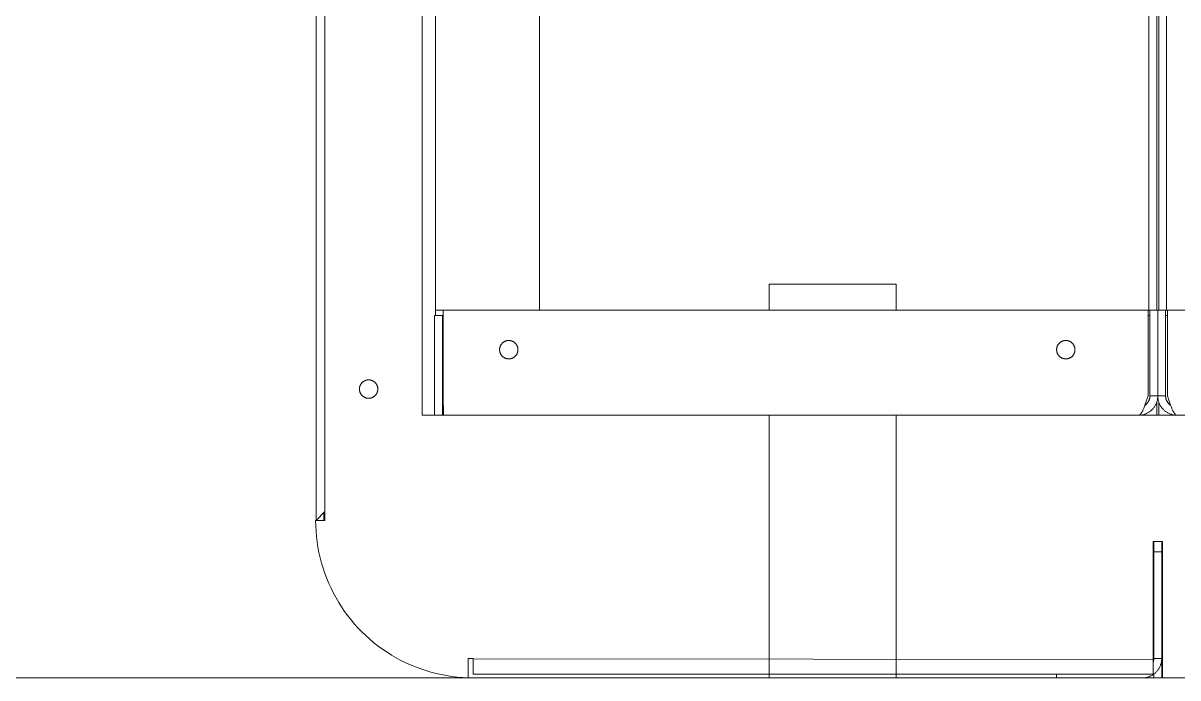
# Model space of a CAD drawing. Header units: inches. Extents: x -0.2 to 94.2, y 2.6 to 69.8.
# Drawn here: x 62.13 to 79.44, y 50.21 to 60.03 of the extents above; entities that cross this region are included whole.
import ezdxf

# ---------------------------------------------------------------- set-up
doc = ezdxf.new("R2010")
doc.units = ezdxf.units.IN
doc.layers.add('ZANO_R', color=7, linetype='Continuous', lineweight=0)

msp = doc.modelspace()

# ---------------------------------------------------------------- linework, layer by layer
at = {"layer": 'ZANO_R'}
for p, q in [((66.52192, 66.74898), (66.52192, 52.57567)), ((66.52192, 66.74898), (66.52192, 52.57567)), ((68.30985, 55.7253), (68.30985, 66.74898)), ((69.87166, 66.35528), (69.87166, 55.7253)), ((79.00046, 55.7253), (79.00046, 66.35528)), ((79.11857, 55.7253), (79.11857, 66.35528)), ((79.14813, 66.35528), (79.14813, 55.7253)), ((79.26625, 66.35528), (79.26625, 55.7253)), ((66.65297, 61.50616), (66.65297, 52.57567)), ((68.10967, 61.50616), (68.10967, 54.15048)), ((73.31073, 55.7253), (73.31073, 56.119)), ((73.31074, 56.119), (73.31073, 56.119)), ((73.31073, 56.119), (74.93384, 56.119)), ((73.31075, 56.119), (73.31074, 56.119)), ((75.13528, 56.119), (74.93384, 56.119)), ((75.19307, 56.119), (75.13528, 56.119)), ((75.20778, 56.119), (75.19307, 56.119)), ((75.21133, 56.119), (75.20778, 56.119)), ((75.21214, 56.119), (75.21133, 56.119)), ((75.2123, 56.119), (75.21214, 56.119)), ((75.2123, 56.119), (75.21232, 56.119)), ((75.21232, 56.119), (75.2123, 56.119)), ((75.21232, 56.119), (75.21232, 55.7253)), ((75.21232, 56.119), (75.21232, 56.119)), ((68.30985, 55.7253), (68.42463, 55.7253)), ((68.31012, 55.64655), (68.31012, 55.7253)), ((68.42463, 55.7253), (78.9874, 55.7253)), ((68.42463, 55.7253), (68.42463, 54.44182)), ((79.00046, 55.7253), (78.9874, 55.7253)), ((78.9874, 55.7253), (78.9874, 54.44182)), ((79.00046, 55.7253), (79.01524, 55.7253)), ((79.01524, 55.7253), (79.01524, 54.44182)), ((79.13335, 55.7253), (79.01524, 55.7253)), ((79.13335, 55.7253), (79.25147, 55.7253)), ((79.13335, 55.7253), (79.13335, 54.44182)), ((79.25147, 55.7253), (79.25147, 54.44182)), ((79.25147, 55.7253), (79.26625, 55.7253)), ((79.26625, 55.7253), (79.2793, 55.7253)), ((79.2793, 55.7253), (89.84208, 55.7253)), ((79.2793, 54.44182), (79.2793, 55.7253)), ((68.29707, 55.64655), (68.41507, 55.64655)), ((68.29707, 54.15048), (68.29707, 55.64655)), ((68.41507, 54.15048), (68.41507, 55.64655)), ((68.41507, 55.64655), (68.42463, 55.64655)), ((78.9874, 55.64655), (79.01524, 55.64655)), ((79.25147, 55.64655), (79.2793, 55.64655)), ((69.28916, 55.20295), (69.28688, 55.19878)), ((69.29158, 55.20704), (69.28916, 55.20295)), ((69.29415, 55.21105), (69.29158, 55.20704)), ((69.29685, 55.21496), (69.29415, 55.21105)), ((69.29969, 55.21878), (69.29685, 55.21496)), ((69.30265, 55.2225), (69.29969, 55.21878)), ((69.30575, 55.22612), (69.30265, 55.2225)), ((69.30896, 55.22962), (69.30575, 55.22612)), ((69.3123, 55.23301), (69.30896, 55.22962)), ((69.31575, 55.23629), (69.3123, 55.23301)), ((69.31931, 55.23944), (69.31575, 55.23629)), ((69.32297, 55.24247), (69.31931, 55.23944)), ((69.32674, 55.24538), (69.32297, 55.24247)), ((69.33061, 55.24814), (69.32674, 55.24538)), ((69.33457, 55.25078), (69.33061, 55.24814)), ((69.33862, 55.25327), (69.33457, 55.25078)), ((69.34275, 55.25563), (69.33862, 55.25327)), ((69.34697, 55.25784), (69.34275, 55.25563)), ((69.35125, 55.2599), (69.34697, 55.25784)), ((69.35561, 55.26182), (69.35125, 55.2599)), ((69.36002, 55.26358), (69.35561, 55.26182)), ((69.3645, 55.26519), (69.36002, 55.26358)), ((69.36903, 55.26665), (69.3645, 55.26519)), ((69.37361, 55.26794), (69.36903, 55.26665)), ((69.37822, 55.26908), (69.37361, 55.26794)), ((69.38288, 55.27006), (69.37822, 55.26908)), ((69.38757, 55.27088), (69.38288, 55.27006)), ((69.39228, 55.27153), (69.38757, 55.27088)), ((69.39701, 55.27202), (69.39228, 55.27153)), ((69.40175, 55.27235), (69.39701, 55.27202)), ((69.40651, 55.27252), (69.40175, 55.27235)), ((69.41127, 55.27252), (69.40651, 55.27252)), ((69.41602, 55.27235), (69.41127, 55.27252)), ((69.42077, 55.27202), (69.41602, 55.27235)), ((69.4255, 55.27153), (69.42077, 55.27202)), ((69.43021, 55.27088), (69.4255, 55.27153)), ((69.43489, 55.27006), (69.43021, 55.27088)), ((69.43955, 55.26908), (69.43489, 55.27006)), ((69.44417, 55.26794), (69.43955, 55.26908)), ((69.44875, 55.26665), (69.44417, 55.26794)), ((69.45327, 55.26519), (69.44875, 55.26665)), ((69.45775, 55.26358), (69.45327, 55.26519)), ((69.46217, 55.26182), (69.45775, 55.26358)), ((69.46652, 55.2599), (69.46217, 55.26182)), ((69.47081, 55.25784), (69.46652, 55.2599)), ((69.47502, 55.25563), (69.47081, 55.25784)), ((69.47915, 55.25327), (69.47502, 55.25563)), ((69.4832, 55.25078), (69.47915, 55.25327)), ((69.48716, 55.24814), (69.4832, 55.25078)), ((69.49103, 55.24538), (69.48716, 55.24814)), ((69.4948, 55.24247), (69.49103, 55.24538)), ((69.49847, 55.23944), (69.4948, 55.24247)), ((69.50203, 55.23629), (69.49847, 55.23944)), ((69.50548, 55.23301), (69.50203, 55.23629)), ((69.50881, 55.22962), (69.50548, 55.23301)), ((69.51203, 55.22612), (69.50881, 55.22962)), ((69.51512, 55.2225), (69.51203, 55.22612)), ((69.51809, 55.21878), (69.51512, 55.2225)), ((69.52092, 55.21496), (69.51809, 55.21878)), ((69.52363, 55.21105), (69.52092, 55.21496)), ((69.52619, 55.20704), (69.52363, 55.21105)), ((69.52862, 55.20295), (69.52619, 55.20704)), ((69.5309, 55.19878), (69.52862, 55.20295)), ((77.63338, 55.19878), (77.63566, 55.20295)), ((77.63566, 55.20295), (77.63809, 55.20704)), ((77.63809, 55.20704), (77.64066, 55.21105)), ((77.64066, 55.21105), (77.64336, 55.21496)), ((77.64336, 55.21496), (77.64619, 55.21878)), ((77.64619, 55.21878), (77.64916, 55.2225)), ((77.64916, 55.2225), (77.65225, 55.22612)), ((77.65225, 55.22612), (77.65547, 55.22962)), ((77.65547, 55.22962), (77.6588, 55.23301)), ((77.6588, 55.23301), (77.66225, 55.23629)), ((77.66225, 55.23629), (77.66581, 55.23944)), ((77.66581, 55.23944), (77.66948, 55.24247)), ((77.66948, 55.24247), (77.67325, 55.24538)), ((77.67325, 55.24538), (77.67712, 55.24814)), ((77.67712, 55.24814), (77.68108, 55.25078)), ((77.68108, 55.25078), (77.68513, 55.25327)), ((77.68513, 55.25327), (77.68926, 55.25563)), ((77.68926, 55.25563), (77.69347, 55.25784)), ((77.69347, 55.25784), (77.69776, 55.2599)), ((77.69776, 55.2599), (77.70211, 55.26182)), ((77.70211, 55.26182), (77.70653, 55.26358)), ((77.70653, 55.26358), (77.71101, 55.26519)), ((77.71101, 55.26519), (77.71554, 55.26665)), ((77.71554, 55.26665), (77.72011, 55.26794)), ((77.72011, 55.26794), (77.72473, 55.26908)), ((77.72473, 55.26908), (77.72939, 55.27006)), ((77.72939, 55.27006), (77.73407, 55.27088)), ((77.73407, 55.27088), (77.73878, 55.27153)), ((77.73878, 55.27153), (77.74352, 55.27202)), ((77.74352, 55.27202), (77.74826, 55.27235)), ((77.74826, 55.27235), (77.75302, 55.27252)), ((77.75302, 55.27252), (77.75777, 55.27252)), ((77.75777, 55.27252), (77.76253, 55.27235)), ((77.76253, 55.27235), (77.76727, 55.27202)), ((77.76727, 55.27202), (77.772, 55.27153)), ((77.772, 55.27153), (77.77671, 55.27088)), ((77.77671, 55.27088), (77.7814, 55.27006)), ((77.7814, 55.27006), (77.78606, 55.26908)), ((77.78606, 55.26908), (77.79067, 55.26794)), ((77.79067, 55.26794), (77.79525, 55.26665)), ((77.79525, 55.26665), (77.79978, 55.26519)), ((77.79978, 55.26519), (77.80426, 55.26358)), ((77.80426, 55.26358), (77.80867, 55.26182)), ((77.80867, 55.26182), (77.81303, 55.2599)), ((77.81303, 55.2599), (77.81732, 55.25784)), ((77.81732, 55.25784), (77.82153, 55.25563)), ((77.82153, 55.25563), (77.82566, 55.25327)), ((77.82566, 55.25327), (77.82971, 55.25078)), ((77.82971, 55.25078), (77.83367, 55.24814)), ((77.83367, 55.24814), (77.83754, 55.24538)), ((77.83754, 55.24538), (77.84131, 55.24247)), ((77.84131, 55.24247), (77.84498, 55.23944)), ((77.84498, 55.23944), (77.84854, 55.23629)), ((77.84854, 55.23629), (77.85199, 55.23301)), ((77.85199, 55.23301), (77.85532, 55.22962)), ((77.85532, 55.22962), (77.85854, 55.22612)), ((77.85854, 55.22612), (77.86163, 55.2225)), ((77.86163, 55.2225), (77.86459, 55.21878)), ((77.86459, 55.21878), (77.86743, 55.21496)), ((77.86743, 55.21496), (77.87013, 55.21105)), ((77.87013, 55.21105), (77.8727, 55.20704)), ((77.8727, 55.20704), (77.87512, 55.20295)), ((77.87512, 55.20295), (77.87741, 55.19878)), ((69.27117, 55.1395), (69.27109, 55.13474)), ((69.27117, 55.12998), (69.27109, 55.13474)), ((69.27142, 55.14425), (69.27117, 55.1395)), ((69.27142, 55.12523), (69.27117, 55.12998)), ((69.27183, 55.14899), (69.27142, 55.14425)), ((69.27183, 55.12049), (69.27142, 55.12523)), ((69.2724, 55.15371), (69.27183, 55.14899)), ((69.2724, 55.11577), (69.27183, 55.12049)), ((69.27314, 55.15841), (69.2724, 55.15371)), ((69.27314, 55.11107), (69.2724, 55.11577)), ((69.27404, 55.16308), (69.27314, 55.15841)), ((69.27404, 55.1064), (69.27314, 55.11107)), ((69.2751, 55.16772), (69.27404, 55.16308)), ((69.2751, 55.10176), (69.27404, 55.1064)), ((69.27631, 55.17232), (69.2751, 55.16772)), ((69.27631, 55.09717), (69.2751, 55.10176)), ((69.27769, 55.17687), (69.27631, 55.17232)), ((69.27769, 55.09261), (69.27631, 55.09717)), ((69.27922, 55.18137), (69.27769, 55.17687)), ((69.27922, 55.08811), (69.27769, 55.09261)), ((69.28091, 55.18582), (69.27922, 55.18137)), ((69.28091, 55.08366), (69.27922, 55.08811)), ((69.28275, 55.19021), (69.28091, 55.18582)), ((69.28275, 55.07927), (69.28091, 55.08366)), ((69.28474, 55.19453), (69.28275, 55.19021)), ((69.28474, 55.07495), (69.28275, 55.07927)), ((69.28688, 55.19878), (69.28474, 55.19453)), ((69.28688, 55.0707), (69.28474, 55.07495)), ((69.28916, 55.06653), (69.28688, 55.0707)), ((69.29158, 55.06244), (69.28916, 55.06653)), ((69.29415, 55.05843), (69.29158, 55.06244)), ((69.29685, 55.05452), (69.29415, 55.05843)), ((69.29969, 55.0507), (69.29685, 55.05452)), ((69.30265, 55.04698), (69.29969, 55.0507)), ((69.30575, 55.04336), (69.30265, 55.04698)), ((69.30896, 55.03986), (69.30575, 55.04336)), ((69.3123, 55.03647), (69.30896, 55.03986)), ((69.31575, 55.03319), (69.3123, 55.03647)), ((69.31931, 55.03004), (69.31575, 55.03319)), ((69.32297, 55.02701), (69.31931, 55.03004)), ((69.32674, 55.02411), (69.32297, 55.02701)), ((69.4948, 55.02701), (69.49103, 55.02411)), ((69.49847, 55.03004), (69.4948, 55.02701)), ((69.50203, 55.03319), (69.49847, 55.03004)), ((69.50548, 55.03647), (69.50203, 55.03319)), ((69.50881, 55.03986), (69.50548, 55.03647)), ((69.51203, 55.04336), (69.50881, 55.03986)), ((69.51512, 55.04698), (69.51203, 55.04336)), ((69.51809, 55.0507), (69.51512, 55.04698)), ((69.52092, 55.05452), (69.51809, 55.0507)), ((69.52363, 55.05843), (69.52092, 55.05452)), ((69.52619, 55.06244), (69.52363, 55.05843)), ((69.52862, 55.06653), (69.52619, 55.06244)), ((69.5309, 55.0707), (69.52862, 55.06653)), ((69.53304, 55.19453), (69.5309, 55.19878)), ((69.53304, 55.07495), (69.5309, 55.0707)), ((69.53503, 55.19021), (69.53304, 55.19453)), ((69.53503, 55.07927), (69.53304, 55.07495)), ((69.53687, 55.18582), (69.53503, 55.19021)), ((69.53687, 55.08366), (69.53503, 55.07927)), ((69.53855, 55.18137), (69.53687, 55.18582)), ((69.53855, 55.08811), (69.53687, 55.08366)), ((69.54009, 55.17687), (69.53855, 55.18137)), ((69.54009, 55.09261), (69.53855, 55.08811)), ((69.54146, 55.17232), (69.54009, 55.17687)), ((69.54146, 55.09717), (69.54009, 55.09261)), ((69.54268, 55.16772), (69.54146, 55.17232)), ((69.54268, 55.10176), (69.54146, 55.09717)), ((69.54374, 55.16308), (69.54268, 55.16772)), ((69.54374, 55.1064), (69.54268, 55.10176)), ((69.54464, 55.15841), (69.54374, 55.16308)), ((69.54464, 55.11107), (69.54374, 55.1064)), ((69.54537, 55.15371), (69.54464, 55.15841)), ((69.54537, 55.11577), (69.54464, 55.11107)), ((69.54595, 55.14899), (69.54537, 55.15371)), ((69.54595, 55.12049), (69.54537, 55.11577)), ((69.54636, 55.14425), (69.54595, 55.14899)), ((69.54636, 55.12523), (69.54595, 55.12049)), ((69.5466, 55.1395), (69.54636, 55.14425)), ((69.5466, 55.12998), (69.54636, 55.12523)), ((69.54668, 55.13474), (69.5466, 55.1395)), ((69.54668, 55.13474), (69.5466, 55.12998)), ((77.6176, 55.13474), (77.61768, 55.1395)), ((77.61768, 55.12998), (77.6176, 55.13474)), ((77.61768, 55.1395), (77.61793, 55.14425)), ((77.61793, 55.12523), (77.61768, 55.12998)), ((77.61793, 55.14425), (77.61834, 55.14899)), ((77.61834, 55.12049), (77.61793, 55.12523)), ((77.61834, 55.14899), (77.61891, 55.15371)), ((77.61891, 55.11577), (77.61834, 55.12049)), ((77.61891, 55.15371), (77.61965, 55.15841)), ((77.61965, 55.11107), (77.61891, 55.11577)), ((77.61965, 55.15841), (77.62054, 55.16308)), ((77.62054, 55.1064), (77.61965, 55.11107)), ((77.62054, 55.16308), (77.6216, 55.16772)), ((77.6216, 55.10176), (77.62054, 55.1064)), ((77.6216, 55.16772), (77.62282, 55.17232)), ((77.62282, 55.09717), (77.6216, 55.10176)), ((77.62282, 55.17232), (77.6242, 55.17687)), ((77.6242, 55.09261), (77.62282, 55.09717)), ((77.6242, 55.17687), (77.62573, 55.18137)), ((77.62573, 55.08811), (77.6242, 55.09261)), ((77.62573, 55.18137), (77.62741, 55.18582)), ((77.62741, 55.08366), (77.62573, 55.08811)), ((77.62741, 55.18582), (77.62925, 55.19021)), ((77.62925, 55.07927), (77.62741, 55.08366)), ((77.62925, 55.19021), (77.63124, 55.19453)), ((77.63124, 55.07495), (77.62925, 55.07927)), ((77.63124, 55.19453), (77.63338, 55.19878)), ((77.63338, 55.0707), (77.63124, 55.07495)), ((77.63566, 55.06653), (77.63338, 55.0707)), ((77.63809, 55.06244), (77.63566, 55.06653)), ((77.64066, 55.05843), (77.63809, 55.06244)), ((77.64336, 55.05452), (77.64066, 55.05843)), ((77.64619, 55.0507), (77.64336, 55.05452)), ((77.64916, 55.04698), (77.64619, 55.0507)), ((77.65225, 55.04336), (77.64916, 55.04698)), ((77.65547, 55.03986), (77.65225, 55.04336)), ((77.6588, 55.03647), (77.65547, 55.03986)), ((77.66225, 55.03319), (77.6588, 55.03647)), ((77.66581, 55.03004), (77.66225, 55.03319)), ((77.66948, 55.02701), (77.66581, 55.03004)), ((77.67325, 55.02411), (77.66948, 55.02701)), ((77.84131, 55.02701), (77.83754, 55.02411)), ((77.84498, 55.03004), (77.84131, 55.02701)), ((77.84854, 55.03319), (77.84498, 55.03004)), ((77.85199, 55.03647), (77.84854, 55.03319)), ((77.85532, 55.03986), (77.85199, 55.03647)), ((77.85854, 55.04336), (77.85532, 55.03986)), ((77.86163, 55.04698), (77.85854, 55.04336)), ((77.86459, 55.0507), (77.86163, 55.04698)), ((77.86743, 55.05452), (77.86459, 55.0507)), ((77.87013, 55.05843), (77.86743, 55.05452)), ((77.8727, 55.06244), (77.87013, 55.05843)), ((77.87512, 55.06653), (77.8727, 55.06244)), ((77.87741, 55.0707), (77.87512, 55.06653)), ((77.87741, 55.19878), (77.87954, 55.19453)), ((77.87954, 55.07495), (77.87741, 55.0707)), ((77.87954, 55.19453), (77.88153, 55.19021)), ((77.88153, 55.07927), (77.87954, 55.07495)), ((77.88153, 55.19021), (77.88337, 55.18582)), ((77.88337, 55.08366), (77.88153, 55.07927)), ((77.88337, 55.18582), (77.88506, 55.18137)), ((77.88506, 55.08811), (77.88337, 55.08366)), ((77.88506, 55.18137), (77.88659, 55.17687)), ((77.88659, 55.09261), (77.88506, 55.08811)), ((77.88659, 55.17687), (77.88797, 55.17232)), ((77.88797, 55.09717), (77.88659, 55.09261)), ((77.88797, 55.17232), (77.88919, 55.16772)), ((77.88919, 55.10176), (77.88797, 55.09717)), ((77.88919, 55.16772), (77.89024, 55.16308)), ((77.89024, 55.1064), (77.88919, 55.10176)), ((77.89024, 55.16308), (77.89114, 55.15841)), ((77.89114, 55.11107), (77.89024, 55.1064)), ((77.89114, 55.15841), (77.89188, 55.15371)), ((77.89188, 55.11577), (77.89114, 55.11107)), ((77.89188, 55.15371), (77.89245, 55.14899)), ((77.89245, 55.12049), (77.89188, 55.11577)), ((77.89245, 55.14899), (77.89286, 55.14425)), ((77.89286, 55.12523), (77.89245, 55.12049)), ((77.89286, 55.14425), (77.89311, 55.1395)), ((77.89311, 55.12998), (77.89286, 55.12523)), ((77.89311, 55.1395), (77.89319, 55.13474)), ((77.89319, 55.13474), (77.89311, 55.12998)), ((69.33061, 55.02134), (69.32674, 55.02411)), ((69.33457, 55.0187), (69.33061, 55.02134)), ((69.33862, 55.01621), (69.33457, 55.0187)), ((69.34275, 55.01385), (69.33862, 55.01621)), ((69.34697, 55.01164), (69.34275, 55.01385)), ((69.35125, 55.00958), (69.34697, 55.01164)), ((69.35561, 55.00766), (69.35125, 55.00958)), ((69.36002, 55.0059), (69.35561, 55.00766)), ((69.3645, 55.00429), (69.36002, 55.0059)), ((69.36903, 55.00283), (69.3645, 55.00429)), ((69.37361, 55.00154), (69.36903, 55.00283)), ((69.37822, 55.0004), (69.37361, 55.00154)), ((69.38288, 54.99942), (69.37822, 55.0004)), ((69.38757, 54.9986), (69.38288, 54.99942)), ((69.39228, 54.99795), (69.38757, 54.9986)), ((69.39701, 54.99746), (69.39228, 54.99795)), ((69.40175, 54.99713), (69.39701, 54.99746)), ((69.40651, 54.99697), (69.40175, 54.99713)), ((69.41127, 54.99697), (69.40651, 54.99697)), ((69.41602, 54.99713), (69.41127, 54.99697)), ((69.42077, 54.99746), (69.41602, 54.99713)), ((69.4255, 54.99795), (69.42077, 54.99746)), ((69.43021, 54.9986), (69.4255, 54.99795)), ((69.43489, 54.99942), (69.43021, 54.9986)), ((69.43955, 55.0004), (69.43489, 54.99942)), ((69.44417, 55.00154), (69.43955, 55.0004)), ((69.44875, 55.00283), (69.44417, 55.00154)), ((69.45327, 55.00429), (69.44875, 55.00283)), ((69.45775, 55.0059), (69.45327, 55.00429)), ((69.46217, 55.00766), (69.45775, 55.0059)), ((69.46652, 55.00958), (69.46217, 55.00766)), ((69.47081, 55.01164), (69.46652, 55.00958)), ((69.47502, 55.01385), (69.47081, 55.01164)), ((69.47915, 55.01621), (69.47502, 55.01385)), ((69.4832, 55.0187), (69.47915, 55.01621)), ((69.48716, 55.02134), (69.4832, 55.0187)), ((69.49103, 55.02411), (69.48716, 55.02134)), ((77.67712, 55.02134), (77.67325, 55.02411)), ((77.68108, 55.0187), (77.67712, 55.02134)), ((77.68513, 55.01621), (77.68108, 55.0187)), ((77.68926, 55.01385), (77.68513, 55.01621)), ((77.69347, 55.01164), (77.68926, 55.01385)), ((77.69776, 55.00958), (77.69347, 55.01164)), ((77.70211, 55.00766), (77.69776, 55.00958)), ((77.70653, 55.0059), (77.70211, 55.00766)), ((77.71101, 55.00429), (77.70653, 55.0059)), ((77.71554, 55.00283), (77.71101, 55.00429)), ((77.72011, 55.00154), (77.71554, 55.00283)), ((77.72473, 55.0004), (77.72011, 55.00154)), ((77.72939, 54.99942), (77.72473, 55.0004)), ((77.73407, 54.9986), (77.72939, 54.99942)), ((77.73878, 54.99795), (77.73407, 54.9986)), ((77.74352, 54.99746), (77.73878, 54.99795)), ((77.74826, 54.99713), (77.74352, 54.99746)), ((77.75302, 54.99697), (77.74826, 54.99713)), ((77.75777, 54.99697), (77.75302, 54.99697)), ((77.76253, 54.99713), (77.75777, 54.99697)), ((77.76727, 54.99746), (77.76253, 54.99713)), ((77.772, 54.99795), (77.76727, 54.99746)), ((77.77671, 54.9986), (77.772, 54.99795)), ((77.7814, 54.99942), (77.77671, 54.9986)), ((77.78606, 55.0004), (77.7814, 54.99942)), ((77.79067, 55.00154), (77.78606, 55.0004)), ((77.79525, 55.00283), (77.79067, 55.00154)), ((77.79978, 55.00429), (77.79525, 55.00283)), ((77.80426, 55.0059), (77.79978, 55.00429)), ((77.80867, 55.00766), (77.80426, 55.0059)), ((77.81303, 55.00958), (77.80867, 55.00766)), ((77.81732, 55.01164), (77.81303, 55.00958)), ((77.82153, 55.01385), (77.81732, 55.01164)), ((77.82566, 55.01621), (77.82153, 55.01385)), ((77.82971, 55.0187), (77.82566, 55.01621)), ((77.83367, 55.02134), (77.82971, 55.0187)), ((77.83754, 55.02411), (77.83367, 55.02134)), ((67.29266, 54.68098), (67.28795, 54.68032)), ((67.29739, 54.68147), (67.29266, 54.68098)), ((67.30214, 54.6818), (67.29739, 54.68147)), ((67.30689, 54.68196), (67.30214, 54.6818)), ((67.31165, 54.68196), (67.30689, 54.68196)), ((67.3164, 54.6818), (67.31165, 54.68196)), ((67.32115, 54.68147), (67.3164, 54.6818)), ((67.32588, 54.68098), (67.32115, 54.68147)), ((67.33059, 54.68032), (67.32588, 54.68098)), ((67.17155, 54.54894), (67.17147, 54.54419)), ((67.17147, 54.54419), (67.17155, 54.53943)), ((67.17153, 54.54419), (67.17161, 54.5489)), ((67.17161, 54.53947), (67.17153, 54.54419)), ((67.1718, 54.55369), (67.17155, 54.54894)), ((67.17155, 54.53943), (67.1718, 54.53468)), ((67.17161, 54.5489), (67.17185, 54.5536)), ((67.17185, 54.53477), (67.17161, 54.53947)), ((67.17221, 54.55843), (67.1718, 54.55369)), ((67.1718, 54.53468), (67.17221, 54.52994)), ((67.17185, 54.5536), (67.17225, 54.5583)), ((67.17225, 54.53007), (67.17185, 54.53477)), ((67.17278, 54.56315), (67.17221, 54.55843)), ((67.17221, 54.52994), (67.17278, 54.52522)), ((67.17225, 54.5583), (67.17281, 54.56298)), ((67.17281, 54.52539), (67.17225, 54.53007)), ((67.17352, 54.56785), (67.17278, 54.56315)), ((67.17278, 54.52522), (67.17352, 54.52052)), ((67.17281, 54.56298), (67.17354, 54.56763)), ((67.17354, 54.52074), (67.17281, 54.52539)), ((67.17442, 54.57253), (67.17352, 54.56785)), ((67.17352, 54.52052), (67.17442, 54.51585)), ((67.17354, 54.56763), (67.17442, 54.57226)), ((67.17442, 54.51611), (67.17354, 54.52074)), ((67.17548, 54.57716), (67.17442, 54.57253)), ((67.17442, 54.57226), (67.17546, 54.57686)), ((67.17546, 54.51151), (67.17442, 54.51611)), ((67.17442, 54.51585), (67.17548, 54.51121)), ((67.17546, 54.57686), (67.17665, 54.58142)), ((67.17665, 54.50695), (67.17546, 54.51151)), ((67.17669, 54.58176), (67.17548, 54.57716)), ((67.17548, 54.51121), (67.17669, 54.50661)), ((67.17665, 54.58142), (67.178, 54.58593)), ((67.17807, 54.58631), (67.17669, 54.58176)), ((67.178, 54.58593), (67.17951, 54.5904)), ((67.1796, 54.59082), (67.17807, 54.58631)), ((67.17951, 54.5904), (67.18116, 54.59481)), ((67.18129, 54.59527), (67.1796, 54.59082)), ((67.18116, 54.59481), (67.18297, 54.59916)), ((67.18313, 54.59965), (67.18129, 54.59527)), ((67.18297, 54.59916), (67.18492, 54.60345)), ((67.18512, 54.60397), (67.18313, 54.59965)), ((67.18492, 54.60345), (67.18702, 54.60767)), ((67.18726, 54.60822), (67.18512, 54.60397)), ((67.18702, 54.60767), (67.18926, 54.61181)), ((67.18954, 54.6124), (67.18726, 54.60822)), ((67.18926, 54.61181), (67.19165, 54.61588)), ((67.19197, 54.61649), (67.18954, 54.6124)), ((67.19165, 54.61588), (67.19417, 54.61986)), ((67.19453, 54.62049), (67.19197, 54.61649)), ((67.19417, 54.61986), (67.19682, 54.62375)), ((67.19723, 54.62441), (67.19453, 54.62049)), ((67.19682, 54.62375), (67.19961, 54.62755)), ((67.20007, 54.62823), (67.19723, 54.62441)), ((67.19961, 54.62755), (67.20252, 54.63126)), ((67.20303, 54.63195), (67.20007, 54.62823)), ((67.20252, 54.63126), (67.20556, 54.63486)), ((67.20613, 54.63556), (67.20303, 54.63195)), ((67.20556, 54.63486), (67.20872, 54.63835)), ((67.20934, 54.63907), (67.20613, 54.63556)), ((67.20872, 54.63835), (67.212, 54.64174)), ((67.21268, 54.64246), (67.20934, 54.63907)), ((67.212, 54.64174), (67.21539, 54.64501)), ((67.21613, 54.64574), (67.21268, 54.64246)), ((67.21539, 54.64501), (67.2189, 54.64816)), ((67.21969, 54.64889), (67.21613, 54.64574)), ((67.2189, 54.64816), (67.2225, 54.65119)), ((67.22335, 54.65192), (67.21969, 54.64889)), ((67.2225, 54.65119), (67.22621, 54.6541)), ((67.22712, 54.65482), (67.22335, 54.65192)), ((67.22621, 54.6541), (67.23002, 54.65688)), ((67.23099, 54.65759), (67.22712, 54.65482)), ((67.23002, 54.65688), (67.23392, 54.65952)), ((67.23495, 54.66022), (67.23099, 54.65759)), ((67.239, 54.66272), (67.23495, 54.66022)), ((67.24314, 54.66507), (67.239, 54.66272)), ((67.24735, 54.66729), (67.24314, 54.66507)), ((67.25163, 54.66935), (67.24735, 54.66729)), ((67.25599, 54.67126), (67.25163, 54.66935)), ((67.26041, 54.67303), (67.25599, 54.67126)), ((67.26488, 54.67464), (67.26041, 54.67303)), ((67.26941, 54.67609), (67.26488, 54.67464)), ((67.27399, 54.67739), (67.26941, 54.67609)), ((67.27861, 54.67853), (67.27399, 54.67739)), ((67.28326, 54.67951), (67.27861, 54.67853)), ((67.28795, 54.68032), (67.28326, 54.67951)), ((67.33528, 54.67951), (67.33059, 54.68032)), ((67.33993, 54.67853), (67.33528, 54.67951)), ((67.34455, 54.67739), (67.33993, 54.67853)), ((67.34913, 54.67609), (67.34455, 54.67739)), ((67.35366, 54.67464), (67.34913, 54.67609)), ((67.35813, 54.67303), (67.35366, 54.67464)), ((67.36255, 54.67126), (67.35813, 54.67303)), ((67.3669, 54.66935), (67.36255, 54.67126)), ((67.37119, 54.66729), (67.3669, 54.66935)), ((67.3754, 54.66507), (67.37119, 54.66729)), ((67.37954, 54.66272), (67.3754, 54.66507)), ((67.38358, 54.66022), (67.37954, 54.66272)), ((67.38755, 54.65759), (67.38358, 54.66022)), ((67.39141, 54.65482), (67.38755, 54.65759)), ((67.39518, 54.65192), (67.39141, 54.65482)), ((67.39885, 54.64889), (67.39518, 54.65192)), ((67.40241, 54.64574), (67.39885, 54.64889)), ((67.40586, 54.64246), (67.40241, 54.64574)), ((67.4092, 54.63907), (67.40586, 54.64246)), ((67.41241, 54.63556), (67.4092, 54.63907)), ((67.4155, 54.63195), (67.41241, 54.63556)), ((67.41847, 54.62823), (67.4155, 54.63195)), ((67.4213, 54.62441), (67.41847, 54.62823)), ((67.42401, 54.62049), (67.4213, 54.62441)), ((67.42657, 54.61649), (67.42401, 54.62049)), ((67.429, 54.6124), (67.42657, 54.61649)), ((67.43128, 54.60822), (67.429, 54.6124)), ((67.43342, 54.60397), (67.43128, 54.60822)), ((67.43541, 54.59965), (67.43342, 54.60397)), ((67.43725, 54.59527), (67.43541, 54.59965)), ((67.43893, 54.59082), (67.43725, 54.59527)), ((67.44047, 54.58631), (67.43893, 54.59082)), ((67.44184, 54.58176), (67.44047, 54.58631)), ((67.44306, 54.57716), (67.44184, 54.58176)), ((67.44184, 54.50661), (67.44306, 54.51121)), ((67.44412, 54.57253), (67.44306, 54.57716)), ((67.44306, 54.51121), (67.44412, 54.51585)), ((67.44502, 54.56785), (67.44412, 54.57253)), ((67.44412, 54.51585), (67.44502, 54.52052)), ((67.44575, 54.56315), (67.44502, 54.56785)), ((67.44502, 54.52052), (67.44575, 54.52522)), ((67.44633, 54.55843), (67.44575, 54.56315)), ((67.44575, 54.52522), (67.44633, 54.52994)), ((67.44674, 54.55369), (67.44633, 54.55843)), ((67.44633, 54.52994), (67.44674, 54.53468)), ((67.44698, 54.54894), (67.44674, 54.55369)), ((67.44674, 54.53468), (67.44698, 54.53943)), ((67.44706, 54.54419), (67.44698, 54.54894)), ((67.44698, 54.53943), (67.44706, 54.54419)), ((67.178, 54.50244), (67.17665, 54.50695)), ((67.17669, 54.50661), (67.17807, 54.50206)), ((67.17951, 54.49797), (67.178, 54.50244)), ((67.17807, 54.50206), (67.1796, 54.49755)), ((67.18116, 54.49356), (67.17951, 54.49797)), ((67.1796, 54.49755), (67.18129, 54.49311)), ((67.18297, 54.48921), (67.18116, 54.49356)), ((67.18129, 54.49311), (67.18313, 54.48872)), ((67.18492, 54.48492), (67.18297, 54.48921)), ((67.18313, 54.48872), (67.18512, 54.4844)), ((67.18702, 54.4807), (67.18492, 54.48492)), ((67.18512, 54.4844), (67.18726, 54.48015)), ((67.18926, 54.47656), (67.18702, 54.4807)), ((67.18726, 54.48015), (67.18954, 54.47598)), ((67.19165, 54.47249), (67.18926, 54.47656)), ((67.18954, 54.47598), (67.19197, 54.47188)), ((67.19417, 54.46851), (67.19165, 54.47249)), ((67.19197, 54.47188), (67.19453, 54.46788)), ((67.19682, 54.46462), (67.19417, 54.46851)), ((67.19453, 54.46788), (67.19723, 54.46396)), ((67.19961, 54.46082), (67.19682, 54.46462)), ((67.19723, 54.46396), (67.20007, 54.46014)), ((67.20252, 54.45712), (67.19961, 54.46082)), ((67.20007, 54.46014), (67.20303, 54.45642)), ((67.20556, 54.45351), (67.20252, 54.45712)), ((67.20303, 54.45642), (67.20613, 54.45281)), ((67.20872, 54.45002), (67.20556, 54.45351)), ((67.20613, 54.45281), (67.20934, 54.4493)), ((67.212, 54.44663), (67.20872, 54.45002)), ((67.20934, 54.4493), (67.21268, 54.44591)), ((67.21539, 54.44336), (67.212, 54.44663)), ((67.21268, 54.44591), (67.21613, 54.44264)), ((67.2189, 54.44021), (67.21539, 54.44336)), ((67.21613, 54.44264), (67.21969, 54.43948)), ((67.2225, 54.43718), (67.2189, 54.44021)), ((67.21969, 54.43948), (67.22335, 54.43645)), ((67.22621, 54.43427), (67.2225, 54.43718)), ((67.22335, 54.43645), (67.22712, 54.43355)), ((67.23002, 54.4315), (67.22621, 54.43427)), ((67.22712, 54.43355), (67.23099, 54.43078)), ((67.23392, 54.42885), (67.23002, 54.4315)), ((67.23099, 54.43078), (67.23495, 54.42815)), ((67.23495, 54.42815), (67.239, 54.42565)), ((67.239, 54.42565), (67.24314, 54.4233)), ((67.24314, 54.4233), (67.24735, 54.42109)), ((67.24735, 54.42109), (67.25163, 54.41902)), ((67.25163, 54.41902), (67.25599, 54.41711)), ((67.25599, 54.41711), (67.26041, 54.41534)), ((67.26041, 54.41534), (67.26488, 54.41373)), ((67.26488, 54.41373), (67.26941, 54.41228)), ((67.26941, 54.41228), (67.27399, 54.41098)), ((67.27399, 54.41098), (67.27861, 54.40984)), ((67.27861, 54.40984), (67.28326, 54.40887)), ((67.28326, 54.40887), (67.28795, 54.40805)), ((67.28795, 54.40805), (67.29266, 54.40739)), ((67.29266, 54.40739), (67.29739, 54.4069)), ((67.29739, 54.4069), (67.30214, 54.40657)), ((67.30214, 54.40657), (67.30689, 54.40641)), ((67.30689, 54.40641), (67.31165, 54.40641)), ((67.31165, 54.40641), (67.3164, 54.40657)), ((67.3164, 54.40657), (67.32115, 54.4069)), ((67.32115, 54.4069), (67.32588, 54.40739)), ((67.32588, 54.40739), (67.33059, 54.40805)), ((67.33059, 54.40805), (67.33528, 54.40887)), ((67.33528, 54.40887), (67.33993, 54.40984)), ((67.33993, 54.40984), (67.34455, 54.41098)), ((67.34455, 54.41098), (67.34913, 54.41228)), ((67.34913, 54.41228), (67.35366, 54.41373)), ((67.35366, 54.41373), (67.35813, 54.41534)), ((67.35813, 54.41534), (67.36255, 54.41711)), ((67.36255, 54.41711), (67.3669, 54.41902)), ((67.3669, 54.41902), (67.37119, 54.42109)), ((67.37119, 54.42109), (67.3754, 54.4233)), ((67.3754, 54.4233), (67.37954, 54.42565)), ((67.37954, 54.42565), (67.38358, 54.42815)), ((67.38358, 54.42815), (67.38755, 54.43078)), ((67.38755, 54.43078), (67.39141, 54.43355)), ((67.39141, 54.43355), (67.39518, 54.43645)), ((67.39518, 54.43645), (67.39885, 54.43948)), ((67.39885, 54.43948), (67.40241, 54.44264)), ((67.40241, 54.44264), (67.40586, 54.44591)), ((67.40586, 54.44591), (67.4092, 54.4493)), ((67.4092, 54.4493), (67.41241, 54.45281)), ((67.41241, 54.45281), (67.4155, 54.45642)), ((67.4155, 54.45642), (67.41847, 54.46014)), ((67.41847, 54.46014), (67.4213, 54.46396)), ((67.4213, 54.46396), (67.42401, 54.46788)), ((67.42401, 54.46788), (67.42657, 54.47188)), ((67.42657, 54.47188), (67.429, 54.47598)), ((67.429, 54.47598), (67.43128, 54.48015)), ((67.43128, 54.48015), (67.43342, 54.4844)), ((67.43342, 54.4844), (67.43541, 54.48872)), ((67.43541, 54.48872), (67.43725, 54.49311)), ((67.43725, 54.49311), (67.43893, 54.49755)), ((67.43893, 54.49755), (67.44047, 54.50206)), ((67.44047, 54.50206), (67.44184, 54.50661)), ((68.42463, 54.44182), (68.42856, 54.15051)), ((78.94197, 54.30449), (78.96196, 54.36274)), ((78.96196, 54.36274), (78.9874, 54.44182)), ((78.97531, 54.3312), (78.97906, 54.33588)), ((78.97906, 54.33588), (78.98265, 54.34069)), ((78.98265, 54.34069), (78.98607, 54.34562)), ((78.98607, 54.34562), (78.98931, 54.35067)), ((78.98931, 54.35067), (78.99238, 54.35582)), ((78.99238, 54.35582), (78.99527, 54.36108)), ((78.99527, 54.36108), (78.99797, 54.36644)), ((78.99797, 54.36644), (79.00049, 54.37188)), ((79.00049, 54.37188), (79.00282, 54.37741)), ((79.00282, 54.37741), (79.00495, 54.38302)), ((79.00495, 54.38302), (79.00689, 54.3887)), ((79.00689, 54.3887), (79.00863, 54.39444)), ((79.00863, 54.39444), (79.01017, 54.40024)), ((79.01017, 54.40024), (79.01151, 54.40608)), ((79.01151, 54.40608), (79.01265, 54.41197)), ((79.01265, 54.41197), (79.01358, 54.4179)), ((79.01358, 54.4179), (79.01431, 54.42386)), ((79.01431, 54.42386), (79.01483, 54.42983)), ((79.01483, 54.42983), (79.01514, 54.43582)), ((79.01514, 54.43582), (79.01524, 54.44182)), ((79.01524, 54.44182), (79.13335, 54.44182)), ((79.11606, 54.34293), (79.11247, 54.3335)), ((79.11932, 54.35247), (79.11606, 54.34293)), ((79.11857, 54.15048), (79.11857, 54.35023)), ((79.12224, 54.36213), (79.11932, 54.35247)), ((79.12483, 54.37188), (79.12224, 54.36213)), ((79.12709, 54.38172), (79.12483, 54.37188)), ((79.129, 54.39162), (79.12709, 54.38172)), ((79.13056, 54.40159), (79.129, 54.39162)), ((79.13178, 54.41161), (79.13056, 54.40159)), ((79.13266, 54.42166), (79.13178, 54.41161)), ((79.13318, 54.43173), (79.13266, 54.42166)), ((79.13335, 54.44182), (79.13318, 54.43173)), ((79.13335, 54.44182), (79.25147, 54.44182)), ((79.13353, 54.43173), (79.13335, 54.44182)), ((79.13405, 54.42166), (79.13353, 54.43173)), ((79.13493, 54.41161), (79.13405, 54.42166)), ((79.13615, 54.40159), (79.13493, 54.41161)), ((79.13771, 54.39162), (79.13615, 54.40159)), ((79.13962, 54.38172), (79.13771, 54.39162)), ((79.14187, 54.37188), (79.13962, 54.38172)), ((79.14447, 54.36213), (79.14187, 54.37188)), ((79.14739, 54.35247), (79.14447, 54.36213)), ((79.15065, 54.34293), (79.14739, 54.35247)), ((79.14813, 54.15048), (79.14813, 54.35023)), ((79.15424, 54.3335), (79.15065, 54.34293)), ((79.25147, 54.44182), (79.25157, 54.43582)), ((79.25157, 54.43582), (79.25188, 54.42983)), ((79.25188, 54.42983), (79.2524, 54.42386)), ((79.2524, 54.42386), (79.25313, 54.4179)), ((79.25313, 54.4179), (79.25406, 54.41197)), ((79.25406, 54.41197), (79.25519, 54.40608)), ((79.25519, 54.40608), (79.25653, 54.40024)), ((79.25653, 54.40024), (79.25808, 54.39444)), ((79.25808, 54.39444), (79.25982, 54.3887)), ((79.25982, 54.3887), (79.26176, 54.38302)), ((79.26176, 54.38302), (79.26389, 54.37741)), ((79.26389, 54.37741), (79.26622, 54.37188)), ((79.26622, 54.37188), (79.26873, 54.36644)), ((79.26873, 54.36644), (79.27144, 54.36108)), ((79.27144, 54.36108), (79.27433, 54.35582)), ((79.27433, 54.35582), (79.2774, 54.35067)), ((79.2774, 54.35067), (79.28064, 54.34562)), ((79.2793, 54.44182), (79.30475, 54.36274)), ((79.28064, 54.34562), (79.28406, 54.34069)), ((79.28406, 54.34069), (79.28765, 54.33588)), ((79.28765, 54.33588), (79.2914, 54.3312)), ((79.30475, 54.36274), (79.32474, 54.30449)), ((78.86721, 54.16122), (78.86836, 54.16222)), ((78.86836, 54.16222), (78.86949, 54.16323)), ((78.86949, 54.16323), (78.8706, 54.16427)), ((78.8706, 54.16427), (78.87168, 54.16533)), ((78.87168, 54.16533), (78.87275, 54.16641)), ((78.87275, 54.16641), (78.87484, 54.16862)), ((78.87484, 54.16862), (78.87671, 54.17071)), ((78.87671, 54.17071), (78.87852, 54.17285)), ((78.87852, 54.17285), (78.88028, 54.17503)), ((78.88028, 54.17503), (78.882, 54.17725)), ((78.882, 54.17725), (78.88438, 54.18048)), ((78.88438, 54.18048), (78.88669, 54.18377)), ((78.88669, 54.18377), (78.88892, 54.1871)), ((78.88892, 54.1871), (78.89108, 54.19049)), ((78.89108, 54.19049), (78.8948, 54.19661)), ((78.8948, 54.19661), (78.89835, 54.20282)), ((78.89835, 54.20282), (78.90301, 54.2115)), ((78.90301, 54.2115), (78.90744, 54.22029)), ((78.90744, 54.22029), (78.91176, 54.22936)), ((78.91176, 54.22936), (78.91592, 54.23851)), ((78.92514, 54.16259), (78.91542, 54.15988)), ((78.91592, 54.23851), (78.92379, 54.25701)), ((78.92379, 54.25701), (78.93314, 54.28065)), ((78.93476, 54.16564), (78.92514, 54.16259)), ((78.93314, 54.28065), (78.94197, 54.30449)), ((78.94427, 54.16902), (78.93476, 54.16564)), ((78.93996, 54.29896), (78.94485, 54.30244)), ((78.95365, 54.17272), (78.94427, 54.16902)), ((78.94485, 54.30244), (78.94962, 54.30608)), ((78.94962, 54.30608), (78.95425, 54.30989)), ((78.9629, 54.17675), (78.95365, 54.17272)), ((78.95425, 54.30989), (78.95876, 54.31385)), ((78.95876, 54.31385), (78.96312, 54.31797)), ((78.97201, 54.18109), (78.9629, 54.17675)), ((78.96312, 54.31797), (78.96734, 54.32224)), ((78.96734, 54.32224), (78.9714, 54.32665)), ((78.9714, 54.32665), (78.97531, 54.3312)), ((78.98096, 54.18575), (78.97201, 54.18109)), ((78.98974, 54.19072), (78.98096, 54.18575)), ((78.99835, 54.19598), (78.98974, 54.19072)), ((79.00677, 54.20154), (78.99835, 54.19598)), ((79.01499, 54.20739), (79.00677, 54.20154)), ((79.02301, 54.21352), (79.01499, 54.20739)), ((79.0308, 54.21993), (79.02301, 54.21352)), ((79.03837, 54.2266), (79.0308, 54.21993)), ((79.04571, 54.23352), (79.03837, 54.2266)), ((79.0528, 54.2407), (79.04571, 54.23352)), ((79.05964, 54.24812), (79.0528, 54.2407)), ((79.06621, 54.25577), (79.05964, 54.24812)), ((79.07252, 54.26365), (79.06621, 54.25577)), ((79.07855, 54.27174), (79.07252, 54.26365)), ((79.0843, 54.28003), (79.07855, 54.27174)), ((79.08976, 54.28852), (79.0843, 54.28003)), ((79.09492, 54.29719), (79.08976, 54.28852)), ((79.09977, 54.30603), (79.09492, 54.29719)), ((79.10432, 54.31504), (79.09977, 54.30603)), ((79.10855, 54.3242), (79.10432, 54.31504)), ((79.11247, 54.3335), (79.10855, 54.3242)), ((79.15816, 54.3242), (79.15424, 54.3335)), ((79.16239, 54.31504), (79.15816, 54.3242)), ((79.16694, 54.30603), (79.16239, 54.31504)), ((79.17179, 54.29719), (79.16694, 54.30603)), ((79.17695, 54.28852), (79.17179, 54.29719)), ((79.18241, 54.28003), (79.17695, 54.28852)), ((79.18816, 54.27174), (79.18241, 54.28003)), ((79.19419, 54.26365), (79.18816, 54.27174)), ((79.2005, 54.25577), (79.19419, 54.26365)), ((79.20707, 54.24812), (79.2005, 54.25577)), ((79.21391, 54.2407), (79.20707, 54.24812)), ((79.221, 54.23352), (79.21391, 54.2407)), ((79.22834, 54.2266), (79.221, 54.23352)), ((79.23591, 54.21993), (79.22834, 54.2266)), ((79.2437, 54.21352), (79.23591, 54.21993)), ((79.25172, 54.20739), (79.2437, 54.21352)), ((79.25994, 54.20154), (79.25172, 54.20739)), ((79.26836, 54.19598), (79.25994, 54.20154)), ((79.27697, 54.19072), (79.26836, 54.19598)), ((79.28575, 54.18575), (79.27697, 54.19072)), ((79.2947, 54.18109), (79.28575, 54.18575)), ((79.2914, 54.3312), (79.29531, 54.32665)), ((79.30381, 54.17675), (79.2947, 54.18109)), ((79.29531, 54.32665), (79.29937, 54.32224)), ((79.29937, 54.32224), (79.30359, 54.31797)), ((79.30359, 54.31797), (79.30795, 54.31385)), ((79.31306, 54.17272), (79.30381, 54.17675)), ((79.30795, 54.31385), (79.31245, 54.30989)), ((79.31245, 54.30989), (79.31709, 54.30608)), ((79.32244, 54.16902), (79.31306, 54.17272)), ((79.31709, 54.30608), (79.32186, 54.30244)), ((79.32186, 54.30244), (79.32674, 54.29896)), ((79.33195, 54.16564), (79.32244, 54.16902)), ((79.32474, 54.30449), (79.33357, 54.28065)), ((79.34157, 54.16259), (79.33195, 54.16564)), ((79.33357, 54.28065), (79.34291, 54.25701)), ((79.35129, 54.15988), (79.34157, 54.16259)), ((79.34291, 54.25701), (79.35079, 54.23851)), ((79.35079, 54.23851), (79.35495, 54.22936)), ((79.35495, 54.22936), (79.35927, 54.22029)), ((79.35927, 54.22029), (79.3637, 54.2115)), ((79.3637, 54.2115), (79.36836, 54.20282)), ((79.36836, 54.20282), (79.37191, 54.19661)), ((79.37191, 54.19661), (79.37563, 54.19049)), ((79.37563, 54.19049), (79.37779, 54.1871)), ((79.37779, 54.1871), (79.38002, 54.18377)), ((79.38002, 54.18377), (79.38233, 54.18048)), ((79.38233, 54.18048), (79.38471, 54.17725)), ((79.38471, 54.17725), (79.38643, 54.17503)), ((79.38643, 54.17503), (79.38819, 54.17285)), ((79.38819, 54.17285), (79.39, 54.17071)), ((79.39, 54.17071), (79.39187, 54.16862)), ((79.39187, 54.16862), (79.39395, 54.16641)), ((79.39395, 54.16641), (79.39502, 54.16533)), ((79.39502, 54.16533), (79.39611, 54.16427)), ((79.39611, 54.16427), (79.39722, 54.16323)), ((79.39722, 54.16323), (79.39835, 54.16222)), ((79.39835, 54.16222), (79.3995, 54.16122)), ((90.15704, 54.15048), (68.10967, 54.15048)), ((73.31073, 50.21345), (73.31073, 54.15048)), ((75.21232, 54.15048), (75.21232, 50.21345)), ((78.84315, 54.15051), (78.84404, 54.15055)), ((78.84404, 54.15055), (78.84493, 54.15063)), ((78.84493, 54.15063), (78.84582, 54.15073)), ((78.85568, 54.1508), (78.84559, 54.15051)), ((78.84582, 54.15073), (78.8467, 54.15086)), ((78.8467, 54.15086), (78.84758, 54.15102)), ((78.84758, 54.15102), (78.84846, 54.1512)), ((78.84846, 54.1512), (78.84933, 54.1514)), ((78.84933, 54.1514), (78.85019, 54.15163)), ((78.85019, 54.15163), (78.85077, 54.15179)), ((78.85077, 54.15179), (78.85134, 54.15197)), ((78.85134, 54.15197), (78.85248, 54.15235)), ((78.85248, 54.15235), (78.8536, 54.15278)), ((78.8536, 54.15278), (78.85471, 54.15323)), ((78.85471, 54.15323), (78.8558, 54.15373)), ((78.86574, 54.15145), (78.85568, 54.1508)), ((78.8558, 54.15373), (78.85688, 54.15425)), ((78.85688, 54.15425), (78.85795, 54.15481)), ((78.85795, 54.15481), (78.859, 54.15539)), ((78.859, 54.15539), (78.85992, 54.15593)), ((78.85992, 54.15593), (78.86083, 54.1565)), ((78.86083, 54.1565), (78.86173, 54.15708)), ((78.86173, 54.15708), (78.86261, 54.15768)), ((78.86261, 54.15768), (78.86349, 54.1583)), ((78.86349, 54.1583), (78.86435, 54.15894)), ((78.86435, 54.15894), (78.86604, 54.16026)), ((78.87578, 54.15245), (78.86574, 54.15145)), ((78.86604, 54.16026), (78.86721, 54.16122)), ((78.88578, 54.15379), (78.87578, 54.15245)), ((78.89573, 54.15548), (78.88578, 54.15379)), ((78.90562, 54.15751), (78.89573, 54.15548)), ((78.91542, 54.15988), (78.90562, 54.15751)), ((79.36109, 54.15751), (79.35129, 54.15988)), ((79.37098, 54.15548), (79.36109, 54.15751)), ((79.38092, 54.15379), (79.37098, 54.15548)), ((79.39092, 54.15245), (79.38092, 54.15379)), ((79.40097, 54.15145), (79.39092, 54.15245)), ((79.3995, 54.16122), (79.40067, 54.16026)), ((79.40067, 54.16026), (79.40236, 54.15894)), ((79.41103, 54.1508), (79.40097, 54.15145)), ((79.40236, 54.15894), (79.40322, 54.1583)), ((79.40322, 54.1583), (79.4041, 54.15768)), ((79.4041, 54.15768), (79.40498, 54.15708)), ((79.40498, 54.15708), (79.40588, 54.1565)), ((79.40588, 54.1565), (79.40679, 54.15593)), ((79.40679, 54.15593), (79.40771, 54.15539)), ((79.40771, 54.15539), (79.40876, 54.15481)), ((79.40876, 54.15481), (79.40983, 54.15425)), ((79.40983, 54.15425), (79.4109, 54.15373)), ((79.4109, 54.15373), (79.412, 54.15323)), ((79.42112, 54.15051), (79.41103, 54.1508)), ((79.412, 54.15323), (79.41311, 54.15278)), ((79.41311, 54.15278), (79.41423, 54.15235)), ((79.41423, 54.15235), (79.41537, 54.15197)), ((79.41537, 54.15197), (79.41594, 54.15179)), ((79.41594, 54.15179), (79.41652, 54.15163)), ((79.41652, 54.15163), (79.41738, 54.1514)), ((79.41738, 54.1514), (79.41825, 54.1512)), ((79.41825, 54.1512), (79.41912, 54.15102)), ((79.41912, 54.15102), (79.42001, 54.15086)), ((79.42001, 54.15086), (79.42089, 54.15073)), ((79.42089, 54.15073), (79.42178, 54.15063)), ((79.42178, 54.15063), (79.42267, 54.15055)), ((79.42267, 54.15055), (79.42356, 54.15051)), ((66.65297, 52.70672), (66.52192, 52.57567)), ((66.63978, 52.57567), (66.63978, 52.69353)), ((66.51517, 52.57567), (66.51656, 52.4946)), ((66.65297, 52.57567), (66.51517, 52.57567)), ((66.51656, 52.4946), (66.52073, 52.41363)), ((66.52073, 52.41363), (66.52768, 52.33285)), ((66.52768, 52.33285), (66.5374, 52.25236)), ((79.06446, 52.26071), (79.20225, 52.26071)), ((79.06446, 50.50479), (79.06446, 52.26071)), ((79.0743, 52.10323), (79.0743, 52.26071)), ((79.19241, 52.10323), (79.19241, 52.26071)), ((79.20225, 52.26071), (79.20225, 50.50479)), ((66.5374, 52.25236), (66.54987, 52.17224)), ((66.54987, 52.17224), (66.56509, 52.09261)), ((66.56509, 52.09261), (66.58303, 52.01354)), ((79.0743, 52.10323), (79.19241, 52.10323)), ((79.0743, 52.10323), (79.0743, 50.50479)), ((79.19241, 52.10323), (79.19241, 50.50479)), ((66.58303, 52.01354), (66.60367, 51.93513)), ((66.60367, 51.93513), (66.62699, 51.85748)), ((66.62699, 51.85748), (66.65297, 51.78067)), ((66.65297, 51.78067), (66.68138, 51.70525)), ((66.68138, 51.70525), (66.71235, 51.63085)), ((66.71235, 51.63085), (66.74584, 51.55754)), ((66.74584, 51.55754), (66.78182, 51.48542)), ((66.78182, 51.48542), (66.82023, 51.41456)), ((66.82023, 51.41456), (66.86104, 51.34506)), ((66.86104, 51.34506), (66.90419, 51.27699)), ((66.90419, 51.27699), (66.94964, 51.21044)), ((66.94964, 51.21044), (66.99734, 51.14547)), ((66.99734, 51.14547), (67.04722, 51.08216)), ((67.04722, 51.08216), (67.09923, 51.0206)), ((67.09923, 51.0206), (67.15332, 50.96085)), ((67.15332, 50.96085), (67.20941, 50.90297)), ((67.20941, 50.90297), (67.26744, 50.84704)), ((67.26744, 50.84704), (67.32735, 50.79313)), ((67.32735, 50.79313), (67.38906, 50.74129)), ((67.38906, 50.74129), (67.4525, 50.69158)), ((67.4525, 50.69158), (67.51761, 50.64407)), ((67.51761, 50.64407), (67.58429, 50.59881)), ((67.58429, 50.59881), (67.65248, 50.55585)), ((67.65248, 50.55585), (67.7221, 50.51524)), ((67.7221, 50.51524), (67.79306, 50.47703)), ((67.79306, 50.47703), (67.86528, 50.44126)), ((67.86528, 50.44126), (67.93868, 50.40797)), ((67.93868, 50.40797), (68.01318, 50.37721)), ((68.01318, 50.37721), (68.08868, 50.34901)), ((68.79865, 50.50479), (68.87739, 50.50479)), ((68.79865, 50.21476), (68.79865, 50.50479)), ((68.87739, 50.49825), (68.87739, 50.50479)), ((68.87739, 50.49825), (79.06446, 50.48936)), ((68.87739, 50.49825), (68.87739, 50.27046)), ((79.06446, 50.48936), (79.06446, 50.50479)), ((79.06446, 50.48936), (79.06446, 50.27007)), ((79.06446, 50.44723), (79.06631, 50.4528)), ((79.06631, 50.4528), (79.06798, 50.45842)), ((79.06798, 50.45842), (79.06945, 50.4641)), ((79.06945, 50.4641), (79.07073, 50.46983)), ((79.07073, 50.46983), (79.07182, 50.47559)), ((79.07182, 50.47559), (79.07271, 50.48139)), ((79.07271, 50.48139), (79.07341, 50.48722)), ((79.07341, 50.48722), (79.0739, 50.49307)), ((79.0739, 50.49307), (79.0742, 50.49893)), ((79.0742, 50.49893), (79.0743, 50.50479)), ((79.19241, 50.50479), (79.0743, 50.50479)), ((79.15502, 50.362), (79.15, 50.35342)), ((79.15975, 50.37076), (79.15502, 50.362)), ((79.16417, 50.37967), (79.15975, 50.37076)), ((79.16829, 50.38872), (79.16417, 50.37967)), ((79.1721, 50.39791), (79.16829, 50.38872)), ((79.17559, 50.40723), (79.1721, 50.39791)), ((79.17876, 50.41666), (79.17559, 50.40723)), ((79.18161, 50.42619), (79.17876, 50.41666)), ((79.18413, 50.43581), (79.18161, 50.42619)), ((79.18632, 50.44552), (79.18413, 50.43581)), ((79.18817, 50.45529), (79.18632, 50.44552)), ((79.1897, 50.46512), (79.18817, 50.45529)), ((79.19088, 50.475), (79.1897, 50.46512)), ((79.19173, 50.48491), (79.19088, 50.475)), ((79.19224, 50.49485), (79.19173, 50.48491)), ((79.19241, 50.50479), (79.19224, 50.49485)), ((79.19241, 50.21476), (79.19241, 50.50157)), ((79.20225, 50.50479), (79.20225, 50.21347)), ((68.08868, 50.34901), (68.1651, 50.3234)), ((68.1651, 50.3234), (68.24235, 50.30041)), ((68.24235, 50.30041), (68.32033, 50.28007)), ((68.32033, 50.28007), (68.39897, 50.26241)), ((68.39897, 50.26241), (68.47816, 50.24743)), ((68.47816, 50.24743), (68.55782, 50.23517)), ((68.55782, 50.23517), (68.63785, 50.22563)), ((68.63785, 50.22563), (68.71815, 50.21882)), ((68.71815, 50.21882), (68.79865, 50.21476)), ((68.87739, 50.27046), (79.06446, 50.27007)), ((73.31073, 50.21345), (73.31073, 50.27029)), ((73.31074, 50.21345), (73.31073, 50.21345)), ((73.31073, 50.21345), (74.93384, 50.21345)), ((73.31074, 50.21345), (73.31073, 50.21345)), ((73.31073, 50.21345), (74.93384, 50.21345)), ((73.31075, 50.21345), (73.31074, 50.21345)), ((73.31075, 50.21345), (73.31074, 50.21345)), ((74.93384, 50.21345), (75.2123, 50.21345)), ((74.93384, 50.21345), (75.2123, 50.21345)), ((75.21232, 50.27022), (75.21232, 50.21345)), ((77.6176, 50.21345), (77.6176, 50.27013)), ((78.90107, 50.21345), (77.6176, 50.21345)), ((78.91102, 50.21362), (78.90107, 50.21345)), ((78.92095, 50.21413), (78.91102, 50.21362)), ((78.93086, 50.21498), (78.92095, 50.21413)), ((78.94074, 50.21617), (78.93086, 50.21498)), ((78.95057, 50.21769), (78.94074, 50.21617)), ((78.96034, 50.21955), (78.95057, 50.21769)), ((78.97005, 50.22174), (78.96034, 50.21955)), ((78.97967, 50.22426), (78.97005, 50.22174)), ((78.9892, 50.2271), (78.97967, 50.22426)), ((78.99863, 50.23027), (78.9892, 50.2271)), ((79.00795, 50.23376), (78.99863, 50.23027)), ((79.01714, 50.23757), (79.00795, 50.23376)), ((79.0262, 50.24169), (79.01714, 50.23757)), ((79.03511, 50.24612), (79.0262, 50.24169)), ((79.04386, 50.25084), (79.03511, 50.24612)), ((79.05245, 50.25587), (79.04386, 50.25084)), ((79.06086, 50.26118), (79.05245, 50.25587)), ((79.06908, 50.26678), (79.06086, 50.26118)), ((79.07711, 50.27265), (79.06908, 50.26678)), ((79.0743, 50.21476), (79.0743, 50.27055)), ((79.0743, 50.21476), (79.19241, 50.21476)), ((79.08493, 50.2788), (79.07711, 50.27265)), ((79.09254, 50.2852), (79.08493, 50.2788)), ((79.09993, 50.29187), (79.09254, 50.2852)), ((79.10708, 50.29878), (79.09993, 50.29187)), ((79.11399, 50.30594), (79.10708, 50.29878)), ((79.12066, 50.31332), (79.11399, 50.30594)), ((79.12707, 50.32093), (79.12066, 50.31332)), ((79.13321, 50.32875), (79.12707, 50.32093)), ((79.13909, 50.33678), (79.13321, 50.32875)), ((79.14468, 50.34501), (79.13909, 50.33678)), ((79.15, 50.35342), (79.14468, 50.34501)), ((79.19241, 50.21476), (79.19241, 50.21476)), ((79.20225, 50.21345), (89.38932, 50.21345))]:
    msp.add_line(p, q, dxfattribs=at)
for points in [[(64.25386, 50.21345), (34.39582, 50.21345)], [(93.70659, 50.21345), (63.84855, 50.21345)]]:
    msp.add_lwpolyline(points, dxfattribs=at)

doc.saveas('drawing.dxf')
